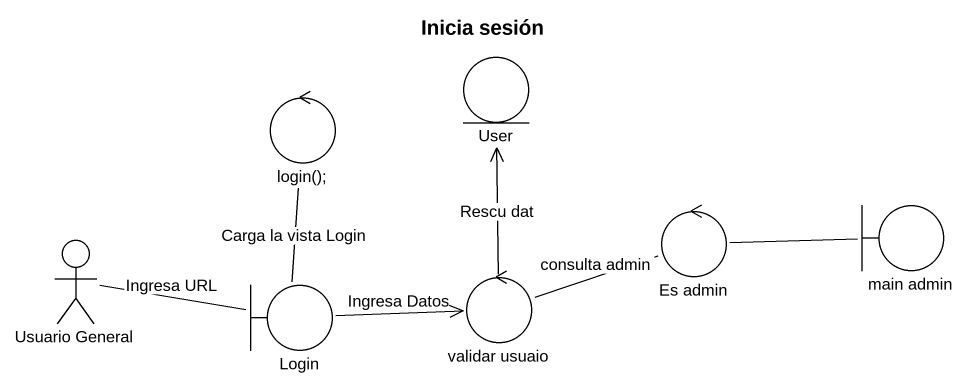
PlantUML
@startuml
title Inicia sesión
entity User
control "login();" as login
control "Es admin" as Es_admin
boundary "main admin" as main_admin
actor "Usuario General" as Usuario_General
boundary Login
control "validar usuaio" as validar_usuaio
login -- Login : Carga la vista Login
Es_admin -right- main_admin
Usuario_General -right- Login : Ingresa URL
Login -right-> validar_usuaio : Ingresa Datos
validar_usuaio -up-> User : Rescu dat
validar_usuaio -right- Es_admin : consulta admin
@enduml
